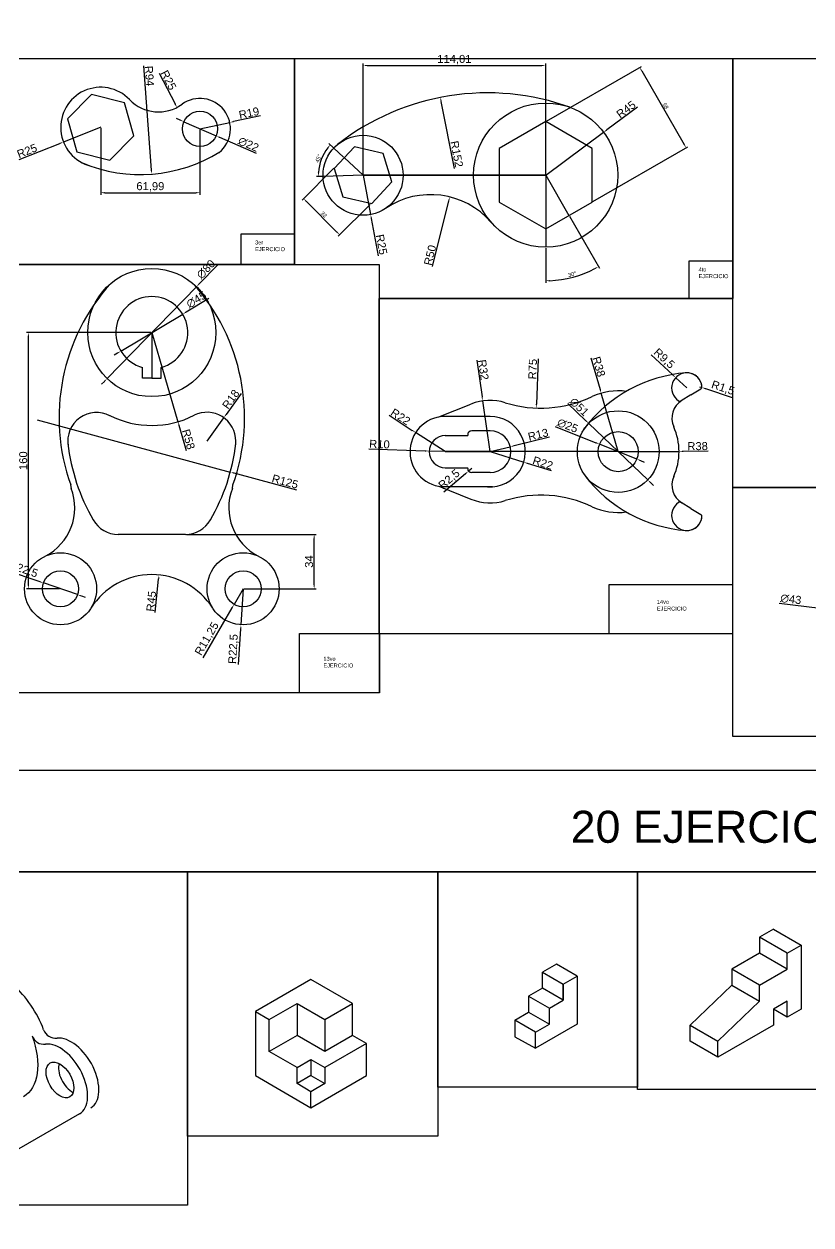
# Model space of a CAD drawing. Header units: millimetres. Extents: x 0 to 5174, y 0 to 1719.
# Drawn here: x 2867 to 3358, y 969 to 1719 of the extents above; entities that cross this region are included whole.
import ezdxf

# ---------------------------------------------------------------- set-up
doc = ezdxf.new("R2010")
doc.units = ezdxf.units.MM
doc.styles.get("Standard").update_dxf_attribs({"font": 'arial.ttf'})
doc.dimstyles.new('ISO-25', dxfattribs={"dimtxt": 2.5, "dimasz": 2.5, "dimexe": 1.25, "dimexo": 0.625, "dimtad": 1, "dimtxsty": 'Standard', "dimcen": 2.5, "dimadec": 0, "dimazin": 0, "dimtfac": 1, "dimtmove": 0, "dimatfit": 3, "dimfxl": 1, "dimarcsym": 0})

# ---------------------------------------------------------------- blocks, each defined once
blk = doc.blocks.new('*D19')
at = {"color": 0, "lineweight": -2, "transparency": 16777216}
for p, q in [((2914.43, 1654.34), (2914.43, 1612.87)), ((2976.42, 1653.4), (2976.42, 1612.87)), ((2916.93, 1614.12), (2973.92, 1614.12))]:
    blk.add_line(p, q, dxfattribs=at)
at = {"color": 0, "transparency": 16777216}
for points in [[(2916.93, 1614.54), (2916.93, 1613.71), (2914.43, 1614.12)], [(2973.92, 1614.54), (2973.92, 1613.71), (2976.42, 1614.12)]]:
    blk.add_solid(points, dxfattribs=at)
at = {"layer": 'Defpoints', "color": 0, "transparency": 16777216}
for p in [(2914.43, 1654.97), (2976.42, 1654.02), (2976.42, 1614.12)]:
    blk.add_point(p, dxfattribs=at)
at = {"color": 0, "transparency": 16777216, "insert": (2945.43, 1617.75), "char_height": 5, "attachment_point": 5}
blk.add_mtext('61,99', dxfattribs=at)
blk = doc.blocks.new('*D20')
at = {"color": 0, "lineweight": -2, "transparency": 16777216}
for p, q in [((2964.07, 1659.46), (2961.78, 1660.47)), ((2966.36, 1658.46), (2986.49, 1649.59)), ((3011.65, 1638.51), (2988.78, 1648.58))]:
    blk.add_line(p, q, dxfattribs=at)
at = {"color": 0, "transparency": 16777216}
for points in [[(2964.24, 1659.84), (2963.9, 1659.08), (2966.36, 1658.46)], [(2988.95, 1648.96), (2988.61, 1648.2), (2986.49, 1649.59)]]:
    blk.add_solid(points, dxfattribs=at)
at = {"layer": 'Defpoints', "color": 0, "transparency": 16777216}
for p in [(2966.36, 1658.46), (2986.49, 1649.59)]:
    blk.add_point(p, dxfattribs=at)
at = {"color": 0, "transparency": 16777216, "insert": (3006.67, 1644.33), "char_height": 5, "attachment_point": 5, "rotation": 336.23596}
blk.add_mtext('∅22', dxfattribs=at)
blk = doc.blocks.new('*D21')
at = {"color": 0, "lineweight": -2, "transparency": 16777216}
for p, q in [((2976.42, 1654.02), (2995, 1658.03)), ((3014.14, 1662.15), (2997.44, 1658.55))]:
    blk.add_line(p, q, dxfattribs=at)
at = {"color": 0, "transparency": 16777216}
blk.add_solid([(2997.35, 1658.96), (2997.53, 1658.15), (2995, 1658.03)], dxfattribs=at)
at = {"layer": 'Defpoints', "color": 0, "transparency": 16777216}
for p in [(2995, 1658.03), (2976.42, 1654.02)]:
    blk.add_point(p, dxfattribs=at)
at = {"color": 0, "transparency": 16777216, "insert": (3007.02, 1663.87), "char_height": 5, "attachment_point": 5, "rotation": 12.16449}
blk.add_mtext('R19', dxfattribs=at)
blk = doc.blocks.new('*D22')
at = {"color": 0, "lineweight": -2, "transparency": 16777216}
blk.add_line((2941.18, 1693.32), (2946.02, 1628.22), dxfattribs=at)
at = {"color": 0, "transparency": 16777216}
blk.add_solid([(2946.44, 1628.26), (2945.61, 1628.19), (2946.21, 1625.73)], dxfattribs=at)
at = {"layer": 'Defpoints', "color": 0, "transparency": 16777216}
for p in [(2939.24, 1719.47), (2946.21, 1625.73)]:
    blk.add_point(p, dxfattribs=at)
at = {"color": 0, "transparency": 16777216, "insert": (2944.84, 1686.99), "char_height": 5, "attachment_point": 5, "rotation": 274.25424}
blk.add_mtext('R94', dxfattribs=at)
blk = doc.blocks.new('*D23')
at = {"color": 0, "lineweight": -2, "transparency": 16777216}
blk.add_line((2950.9, 1688.84), (2960.87, 1669.61), dxfattribs=at)
at = {"color": 0, "transparency": 16777216}
blk.add_solid([(2961.24, 1669.8), (2960.5, 1669.42), (2962.02, 1667.39)], dxfattribs=at)
at = {"layer": 'Defpoints', "color": 0, "transparency": 16777216}
for p in [(2950.51, 1689.58), (2962.02, 1667.39)]:
    blk.add_point(p, dxfattribs=at)
at = {"color": 0, "transparency": 16777216, "insert": (2956.77, 1684.42), "char_height": 5, "attachment_point": 5, "rotation": 297.40138}
blk.add_mtext('R25', dxfattribs=at)
blk = doc.blocks.new('*D24')
at = {"color": 0, "lineweight": -2, "transparency": 16777216}
for p, q in [((2914.43, 1654.97), (2891.18, 1645.79)), ((2863.43, 1634.83), (2888.85, 1644.87))]:
    blk.add_line(p, q, dxfattribs=at)
at = {"color": 0, "transparency": 16777216}
blk.add_solid([(2888.7, 1645.26), (2889.01, 1644.48), (2891.18, 1645.79)], dxfattribs=at)
at = {"layer": 'Defpoints', "color": 0, "transparency": 16777216}
for p in [(2914.43, 1654.97), (2891.18, 1645.79)]:
    blk.add_point(p, dxfattribs=at)
at = {"color": 0, "transparency": 16777216, "insert": (2868.42, 1640.22), "char_height": 5, "attachment_point": 5, "rotation": 21.54488}
blk.add_mtext('R25', dxfattribs=at)
blk = doc.blocks.new('*D25')
at = {"color": 0, "lineweight": -2, "transparency": 16777216}
for p, q in [((3059.99, 1629.35), (3040.18, 1609.55)), ((3042.83, 1608.66), (3061.93, 1589.57)), ((3082.62, 1606.73), (3062.81, 1586.92))]:
    blk.add_line(p, q, dxfattribs=at)
at = {"color": 0, "transparency": 16777216}
for points in [[(3043.13, 1608.96), (3042.54, 1608.37), (3041.07, 1610.43)], [(3062.22, 1589.87), (3061.63, 1589.28), (3063.69, 1587.8)]]:
    blk.add_solid(points, dxfattribs=at)
at = {"layer": 'Defpoints', "color": 0, "transparency": 16777216}
for p in [(3060.43, 1629.8), (3083.06, 1607.17), (3063.69, 1587.8)]:
    blk.add_point(p, dxfattribs=at)
at = {"color": 0, "transparency": 16777216, "insert": (3053.73, 1600.46), "char_height": 2.5, "attachment_point": 5, "rotation": 315}
blk.add_mtext('32', dxfattribs=at)
blk = doc.blocks.new('*D26')
at = {"color": 0, "lineweight": -2, "transparency": 16777216}
for p, q in [((3192.82, 1658.81), (3252.07, 1693.02)), ((3252.24, 1690.23), (3278.74, 1644.33)), ((3221.82, 1608.58), (3281.07, 1642.79))]:
    blk.add_line(p, q, dxfattribs=at)
at = {"color": 0, "transparency": 16777216}
for points in [[(3252.6, 1690.44), (3251.88, 1690.03), (3250.99, 1692.4)], [(3279.1, 1644.54), (3278.38, 1644.13), (3279.99, 1642.17)]]:
    blk.add_solid(points, dxfattribs=at)
at = {"layer": 'Defpoints', "color": 0, "transparency": 16777216}
for p in [(3192.28, 1658.5), (3279.99, 1642.17), (3221.28, 1608.27)]:
    blk.add_point(p, dxfattribs=at)
at = {"color": 0, "transparency": 16777216, "insert": (3267.14, 1668.23), "char_height": 2.5, "attachment_point": 5, "rotation": 300}
blk.add_mtext('58', dxfattribs=at)
blk = doc.blocks.new('*D27')
at = {"color": 0, "lineweight": -2, "transparency": 16777216}
for p, q in [((3249.67, 1667.52), (3230.49, 1653.34)), ((3192.29, 1625.1), (3228.48, 1651.85))]:
    blk.add_line(p, q, dxfattribs=at)
at = {"color": 0, "transparency": 16777216}
blk.add_solid([(3230.24, 1653.67), (3230.73, 1653), (3228.48, 1651.85)], dxfattribs=at)
at = {"layer": 'Defpoints', "color": 0, "transparency": 16777216}
for p in [(3228.48, 1651.85), (3192.29, 1625.1)]:
    blk.add_point(p, dxfattribs=at)
at = {"color": 0, "transparency": 16777216, "insert": (3242.47, 1666.13), "char_height": 5, "attachment_point": 5, "rotation": 36.47613}
blk.add_mtext('R45', dxfattribs=at)
blk = doc.blocks.new('*D28')
at = {"color": 0, "lineweight": -2, "transparency": 16777216}
for p, q in [((3207.14, 1599.39), (3225.9, 1566.9)), ((3192.28, 1579.47), (3192.28, 1557.89))]:
    blk.add_line(p, q, dxfattribs=at)
blk.add_arc((3192.28, 1625.12), 65.98, 272.17094, 297.82906, dxfattribs=at)
at = {"color": 0, "transparency": 16777216}
for points in [[(3222.88, 1567.13), (3223.28, 1566.4), (3225.27, 1567.98)], [(3194.79, 1558.77), (3194.77, 1559.6), (3192.28, 1559.14)]]:
    blk.add_solid(points, dxfattribs=at)
at = {"layer": 'Defpoints', "color": 0, "transparency": 16777216}
for p in [(3192.28, 1625.01), (3192.29, 1625.1), (3206.82, 1599.93), (3192.28, 1580.1), (3203.74, 1560.14)]:
    blk.add_point(p, dxfattribs=at)
at = {"color": 0, "transparency": 16777216, "insert": (3208.86, 1563.22), "char_height": 2.5, "attachment_point": 5, "rotation": 15}
blk.add_mtext('30°', dxfattribs=at)
blk = doc.blocks.new('*D29')
at = {"color": 0, "lineweight": -2, "transparency": 16777216}
for p, q in [((3078.28, 1625.01), (3082.99, 1600.46)), ((3087.94, 1574.67), (3083.46, 1598.01))]:
    blk.add_line(p, q, dxfattribs=at)
at = {"color": 0, "transparency": 16777216}
blk.add_solid([(3083.87, 1598.09), (3083.05, 1597.93), (3082.99, 1600.46)], dxfattribs=at)
at = {"layer": 'Defpoints', "color": 0, "transparency": 16777216}
for p in [(3078.28, 1625.01), (3082.99, 1600.46)]:
    blk.add_point(p, dxfattribs=at)
at = {"color": 0, "transparency": 16777216, "insert": (3089.81, 1581.77), "char_height": 5, "attachment_point": 5, "rotation": 280.86313}
blk.add_mtext('R25', dxfattribs=at)
blk = doc.blocks.new('*D30')
at = {"color": 0, "lineweight": -2, "transparency": 16777216}
for p, q in [((3066.12, 1636.35), (3056.93, 1644.93)), ((3052.66, 1624.28), (3049.09, 1624.18))]:
    blk.add_line(p, q, dxfattribs=at)
blk.add_arc((3078.28, 1625.01), 27.95, 142.12726, 176.51419, dxfattribs=at)
at = {"color": 0, "transparency": 16777216}
for points in [[(3055.9, 1642.44), (3056.54, 1641.9), (3057.84, 1644.07)], [(3050.8, 1626.71), (3049.97, 1626.72), (3050.34, 1624.21)]]:
    blk.add_solid(points, dxfattribs=at)
at = {"layer": 'Defpoints', "color": 0, "transparency": 16777216}
for p in [(3053.63, 1638.19), (3066.58, 1635.93), (3053.29, 1624.3), (3078.28, 1625.01), (3078.28, 1625.01)]:
    blk.add_point(p, dxfattribs=at)
at = {"color": 0, "transparency": 16777216, "insert": (3050.36, 1635.55), "char_height": 2.5, "attachment_point": 5, "rotation": 69.32072}
blk.add_mtext('45°', dxfattribs=at)
blk = doc.blocks.new('*D31')
at = {"color": 0, "lineweight": -2, "transparency": 16777216}
blk.add_line((3135.27, 1629.3), (3127.03, 1671.16), dxfattribs=at)
at = {"color": 0, "transparency": 16777216}
blk.add_solid([(3127.44, 1671.24), (3126.62, 1671.08), (3126.55, 1673.62)], dxfattribs=at)
at = {"layer": 'Defpoints', "color": 0, "transparency": 16777216}
for p in [(3126.55, 1673.62), (3155.9, 1524.48)]:
    blk.add_point(p, dxfattribs=at)
at = {"color": 0, "transparency": 16777216, "insert": (3136.74, 1638.27), "char_height": 5, "attachment_point": 5, "rotation": 281.13391}
blk.add_mtext('R152', dxfattribs=at)
blk = doc.blocks.new('*D32')
at = {"color": 0, "lineweight": -2, "transparency": 16777216}
for p, q in [((3078.28, 1625.64), (3078.28, 1694.82)), ((3080.78, 1693.57), (3189.79, 1693.57)), ((3192.29, 1625.72), (3192.29, 1694.82))]:
    blk.add_line(p, q, dxfattribs=at)
at = {"color": 0, "transparency": 16777216}
for points in [[(3080.78, 1693.98), (3080.78, 1693.15), (3078.28, 1693.57)], [(3189.79, 1693.98), (3189.79, 1693.15), (3192.29, 1693.57)]]:
    blk.add_solid(points, dxfattribs=at)
at = {"layer": 'Defpoints', "color": 0, "transparency": 16777216}
for p in [(3192.29, 1693.57), (3078.28, 1625.01), (3192.29, 1625.1)]:
    blk.add_point(p, dxfattribs=at)
at = {"color": 0, "transparency": 16777216, "insert": (3135.28, 1697.2), "char_height": 5, "attachment_point": 5}
blk.add_mtext('114,01', dxfattribs=at)
blk = doc.blocks.new('*D33')
at = {"color": 0, "lineweight": -2, "transparency": 16777216}
blk.add_line((3121.61, 1567.95), (3131.76, 1609.05), dxfattribs=at)
at = {"color": 0, "transparency": 16777216}
blk.add_solid([(3131.36, 1609.15), (3132.17, 1608.95), (3132.36, 1611.48)], dxfattribs=at)
at = {"layer": 'Defpoints', "color": 0, "transparency": 16777216}
for p in [(3132.36, 1611.48), (3120.37, 1562.94)]:
    blk.add_point(p, dxfattribs=at)
at = {"color": 0, "transparency": 16777216, "insert": (3120.1, 1575.11), "char_height": 5, "attachment_point": 5, "rotation": 76.11878}
blk.add_mtext('R50', dxfattribs=at)
blk = doc.blocks.new('*D103')
at = {"color": 0, "lineweight": -2, "transparency": 16777216}
for p, q in [((2855.32, 1378.42), (2876.33, 1371.22)), ((2899.98, 1363.11), (2878.7, 1370.41)), ((2902.35, 1362.3), (2904.71, 1361.49))]:
    blk.add_line(p, q, dxfattribs=at)
at = {"color": 0, "transparency": 16777216}
for points in [[(2876.47, 1371.61), (2876.2, 1370.83), (2878.7, 1370.41)], [(2902.48, 1362.7), (2902.21, 1361.91), (2899.98, 1363.11)]]:
    blk.add_solid(points, dxfattribs=at)
at = {"layer": 'Defpoints', "color": 0, "transparency": 16777216}
for p in [(2878.7, 1370.41), (2899.98, 1363.11)]:
    blk.add_point(p, dxfattribs=at)
at = {"color": 0, "transparency": 16777216, "insert": (2865.85, 1378.74), "char_height": 5, "attachment_point": 5, "rotation": 341.08095}
blk.add_mtext('∅22,5', dxfattribs=at)
blk = doc.blocks.new('*D104')
at = {"color": 0, "lineweight": -2, "transparency": 16777216}
for p, q in [((2981.86, 1548.02), (2967.79, 1539.6)), ((2927.03, 1515.21), (2965.65, 1538.32)), ((2924.89, 1513.92), (2922.74, 1512.64))]:
    blk.add_line(p, q, dxfattribs=at)
at = {"color": 0, "transparency": 16777216}
for points in [[(2967.58, 1539.96), (2968.01, 1539.24), (2965.65, 1538.32)], [(2924.67, 1514.28), (2925.1, 1513.57), (2927.03, 1515.21)]]:
    blk.add_solid(points, dxfattribs=at)
at = {"layer": 'Defpoints', "color": 0, "transparency": 16777216}
for p in [(2965.65, 1538.32), (2927.03, 1515.21)]:
    blk.add_point(p, dxfattribs=at)
at = {"color": 0, "transparency": 16777216, "insert": (2974.19, 1547.3), "char_height": 5, "attachment_point": 5, "rotation": 30.8965}
blk.add_mtext('∅45', dxfattribs=at)
blk = doc.blocks.new('*D105')
at = {"color": 0, "lineweight": -2, "transparency": 16777216}
for p, q in [((2987.35, 1568.95), (2975.97, 1557.23)), ((2918.46, 1498.08), (2974.22, 1555.44)), ((2916.72, 1496.29), (2914.97, 1494.5))]:
    blk.add_line(p, q, dxfattribs=at)
at = {"color": 0, "transparency": 16777216}
for points in [[(2975.67, 1557.53), (2976.26, 1556.94), (2974.22, 1555.44)], [(2916.42, 1496.58), (2917.01, 1496), (2918.46, 1498.08)]]:
    blk.add_solid(points, dxfattribs=at)
at = {"layer": 'Defpoints', "color": 0, "transparency": 16777216}
for p in [(2974.22, 1555.44), (2918.46, 1498.08)]:
    blk.add_point(p, dxfattribs=at)
at = {"color": 0, "transparency": 16777216, "insert": (2980.15, 1566.3), "char_height": 5, "attachment_point": 5, "rotation": 45.80826}
blk.add_mtext('∅80', dxfattribs=at)
blk = doc.blocks.new('*D106')
at = {"color": 0, "lineweight": -2, "transparency": 16777216}
for p, q in [((2874.67, 1472.25), (2995.35, 1439.65)), ((3037, 1428.4), (2997.76, 1439))]:
    blk.add_line(p, q, dxfattribs=at)
at = {"color": 0, "transparency": 16777216}
blk.add_solid([(2997.87, 1439.4), (2997.65, 1438.6), (2995.35, 1439.65)], dxfattribs=at)
at = {"layer": 'Defpoints', "color": 0, "transparency": 16777216}
for p in [(2874.67, 1472.25), (2995.35, 1439.65)]:
    blk.add_point(p, dxfattribs=at)
at = {"color": 0, "transparency": 16777216, "insert": (3029.56, 1433.7), "char_height": 5, "attachment_point": 5, "rotation": 344.88427}
blk.add_mtext('R125', dxfattribs=at)
blk = doc.blocks.new('*D107')
at = {"color": 0, "lineweight": -2, "transparency": 16777216}
for p, q in [((2946.34, 1526.76), (2962.68, 1471.11)), ((2968.03, 1452.91), (2963.39, 1468.71))]:
    blk.add_line(p, q, dxfattribs=at)
at = {"color": 0, "transparency": 16777216}
blk.add_solid([(2963.79, 1468.83), (2962.99, 1468.6), (2962.68, 1471.11)], dxfattribs=at)
at = {"layer": 'Defpoints', "color": 0, "transparency": 16777216}
for p in [(2946.34, 1526.76), (2962.68, 1471.11)]:
    blk.add_point(p, dxfattribs=at)
at = {"color": 0, "transparency": 16777216, "insert": (2969.21, 1460.14), "char_height": 5, "attachment_point": 5, "rotation": 286.36386}
blk.add_mtext('R58', dxfattribs=at)
blk = doc.blocks.new('*D108')
at = {"color": 0, "lineweight": -2, "transparency": 16777216}
for p, q in [((3002.12, 1488.67), (2992.79, 1475.65)), ((2980.84, 1459), (2991.33, 1473.62))]:
    blk.add_line(p, q, dxfattribs=at)
at = {"color": 0, "transparency": 16777216}
blk.add_solid([(2992.45, 1475.9), (2993.13, 1475.41), (2991.33, 1473.62)], dxfattribs=at)
at = {"layer": 'Defpoints', "color": 0, "transparency": 16777216}
for p in [(2991.33, 1473.62), (2980.84, 1459)]:
    blk.add_point(p, dxfattribs=at)
at = {"color": 0, "transparency": 16777216, "insert": (2995.69, 1485.15), "char_height": 5, "attachment_point": 5, "rotation": 54.34743}
blk.add_mtext('R18', dxfattribs=at)
blk = doc.blocks.new('*D109')
at = {"color": 0, "lineweight": -2, "transparency": 16777216}
blk.add_line((2948.5, 1352.05), (2950.6, 1372.89), dxfattribs=at)
at = {"color": 0, "transparency": 16777216}
blk.add_solid([(2950.19, 1372.93), (2951.02, 1372.85), (2950.85, 1375.38)], dxfattribs=at)
at = {"layer": 'Defpoints', "color": 0, "transparency": 16777216}
for p in [(2950.85, 1375.38), (2946.34, 1330.61)]:
    blk.add_point(p, dxfattribs=at)
at = {"color": 0, "transparency": 16777216, "insert": (2946.01, 1358.95), "char_height": 5, "attachment_point": 5, "rotation": 84.24409}
blk.add_mtext('R45', dxfattribs=at)
blk = doc.blocks.new('*D110')
at = {"color": 0, "lineweight": -2, "transparency": 16777216}
for p, q in [((3003.34, 1366.76), (2997.69, 1357.03)), ((2978.35, 1323.72), (2996.44, 1354.87))]:
    blk.add_line(p, q, dxfattribs=at)
at = {"color": 0, "transparency": 16777216}
blk.add_solid([(2996.08, 1355.08), (2996.8, 1354.66), (2997.69, 1357.03)], dxfattribs=at)
at = {"layer": 'Defpoints', "color": 0, "transparency": 16777216}
for p in [(3003.34, 1366.76), (2997.69, 1357.03)]:
    blk.add_point(p, dxfattribs=at)
at = {"color": 0, "transparency": 16777216, "insert": (2980.97, 1335.46), "char_height": 5, "attachment_point": 5, "rotation": 59.86115}
blk.add_mtext('R11,25', dxfattribs=at)
blk = doc.blocks.new('*D111')
at = {"color": 0, "lineweight": -2, "transparency": 16777216}
for p, q in [((3003.34, 1366.76), (3002.02, 1344.3)), ((3000.55, 1319.41), (3001.87, 1341.81))]:
    blk.add_line(p, q, dxfattribs=at)
at = {"color": 0, "transparency": 16777216}
blk.add_solid([(3001.45, 1341.83), (3002.28, 1341.78), (3002.02, 1344.3)], dxfattribs=at)
at = {"layer": 'Defpoints', "color": 0, "transparency": 16777216}
for p in [(3003.34, 1366.76), (3002.02, 1344.3)]:
    blk.add_point(p, dxfattribs=at)
at = {"color": 0, "transparency": 16777216, "insert": (2997.48, 1329.13), "char_height": 5, "attachment_point": 5, "rotation": 86.62425}
blk.add_mtext('R22,5', dxfattribs=at)
blk = doc.blocks.new('*D112')
at = {"color": 0, "lineweight": -2, "transparency": 16777216}
for p, q in [((2967.97, 1400.76), (3048.96, 1400.76)), ((3047.71, 1369.26), (3047.71, 1398.26)), ((3003.97, 1366.76), (3048.96, 1366.76))]:
    blk.add_line(p, q, dxfattribs=at)
at = {"color": 0, "transparency": 16777216}
for points in [[(3047.3, 1398.26), (3048.13, 1398.26), (3047.71, 1400.76)], [(3047.3, 1369.26), (3048.13, 1369.26), (3047.71, 1366.76)]]:
    blk.add_solid(points, dxfattribs=at)
at = {"layer": 'Defpoints', "color": 0, "transparency": 16777216}
for p in [(2967.35, 1400.76), (3047.71, 1400.76), (3003.34, 1366.76)]:
    blk.add_point(p, dxfattribs=at)
at = {"color": 0, "transparency": 16777216, "insert": (3044.53, 1383.76), "char_height": 5, "attachment_point": 5, "rotation": 90}
blk.add_mtext('34', dxfattribs=at)
blk = doc.blocks.new('*D113')
at = {"color": 0, "lineweight": -2, "transparency": 16777216}
for p, q in [((2945.72, 1526.76), (2868.01, 1526.76)), ((2869.26, 1369.26), (2869.26, 1524.26)), ((2888.72, 1366.76), (2868.01, 1366.76))]:
    blk.add_line(p, q, dxfattribs=at)
at = {"color": 0, "transparency": 16777216}
for points in [[(2868.84, 1524.26), (2869.67, 1524.26), (2869.26, 1526.76)], [(2868.84, 1369.26), (2869.67, 1369.26), (2869.26, 1366.76)]]:
    blk.add_solid(points, dxfattribs=at)
at = {"layer": 'Defpoints', "color": 0, "transparency": 16777216}
for p in [(2869.26, 1526.76), (2946.34, 1526.76), (2889.34, 1366.76)]:
    blk.add_point(p, dxfattribs=at)
at = {"color": 0, "transparency": 16777216, "insert": (2866.08, 1446.76), "char_height": 5, "attachment_point": 5, "rotation": 90}
blk.add_mtext('160', dxfattribs=at)
blk = doc.blocks.new('*D114')
at = {"color": 0, "lineweight": -2, "transparency": 16777216}
for p, q in [((3198.29, 1468.15), (3223.65, 1457.99)), ((3249.18, 1447.76), (3225.97, 1457.06)), ((3251.5, 1446.83), (3253.82, 1445.9))]:
    blk.add_line(p, q, dxfattribs=at)
at = {"color": 0, "transparency": 16777216}
for points in [[(3223.8, 1458.37), (3223.49, 1457.6), (3225.97, 1457.06)], [(3251.65, 1447.21), (3251.34, 1446.44), (3249.18, 1447.76)]]:
    blk.add_solid(points, dxfattribs=at)
at = {"layer": 'Defpoints', "color": 0, "transparency": 16777216}
for p in [(3225.97, 1457.06), (3249.18, 1447.76)]:
    blk.add_point(p, dxfattribs=at)
at = {"color": 0, "transparency": 16777216, "insert": (3205.97, 1468.65), "char_height": 5, "attachment_point": 5, "rotation": 338.16328}
blk.add_mtext('∅25', dxfattribs=at)
blk = doc.blocks.new('*D115')
at = {"color": 0, "lineweight": -2, "transparency": 16777216}
for p, q in [((3206.22, 1482.4), (3217.34, 1471.76)), ((3256, 1434.78), (3219.15, 1470.04)), ((3257.8, 1433.05), (3259.61, 1431.32))]:
    blk.add_line(p, q, dxfattribs=at)
at = {"color": 0, "transparency": 16777216}
for points in [[(3217.63, 1472.07), (3217.05, 1471.46), (3219.15, 1470.04)], [(3258.09, 1433.35), (3257.51, 1432.75), (3256, 1434.78)]]:
    blk.add_solid(points, dxfattribs=at)
at = {"layer": 'Defpoints', "color": 0, "transparency": 16777216}
for p in [(3219.15, 1470.04), (3256, 1434.78)]:
    blk.add_point(p, dxfattribs=at)
at = {"color": 0, "transparency": 16777216, "insert": (3213.17, 1480.34), "char_height": 5, "attachment_point": 5, "rotation": 316.2629}
blk.add_mtext('∅51', dxfattribs=at)
blk = doc.blocks.new('*D116')
at = {"color": 0, "lineweight": -2, "transparency": 16777216}
for p, q in [((3258.08, 1512.84), (3271.62, 1500.31)), ((3280.44, 1492.17), (3273.46, 1498.61))]:
    blk.add_line(p, q, dxfattribs=at)
at = {"color": 0, "transparency": 16777216}
blk.add_solid([(3271.91, 1500.62), (3271.34, 1500.01), (3273.46, 1498.61)], dxfattribs=at)
at = {"layer": 'Defpoints', "color": 0, "transparency": 16777216}
for p in [(3273.46, 1498.61), (3280.44, 1492.17)]:
    blk.add_point(p, dxfattribs=at)
at = {"color": 0, "transparency": 16777216, "insert": (3266.11, 1510.35), "char_height": 5, "attachment_point": 5, "rotation": 317.24824}
blk.add_mtext('R9,5', dxfattribs=at)
blk = doc.blocks.new('*D117')
at = {"color": 0, "lineweight": -2, "transparency": 16777216}
for p, q in [((3237.57, 1452.41), (3275.57, 1452.59)), ((3293.78, 1452.69), (3278.07, 1452.61))]:
    blk.add_line(p, q, dxfattribs=at)
at = {"color": 0, "transparency": 16777216}
blk.add_solid([(3278.07, 1453.02), (3278.07, 1452.19), (3275.57, 1452.59)], dxfattribs=at)
at = {"layer": 'Defpoints', "color": 0, "transparency": 16777216}
for p in [(3237.57, 1452.41), (3275.57, 1452.59)]:
    blk.add_point(p, dxfattribs=at)
at = {"color": 0, "transparency": 16777216, "insert": (3287.16, 1455.83), "char_height": 5, "attachment_point": 5, "rotation": 0.28367}
blk.add_mtext('R38', dxfattribs=at)
blk = doc.blocks.new('*D118')
at = {"color": 0, "lineweight": -2, "transparency": 16777216}
for p, q in [((3288.39, 1492.98), (3289.82, 1492.5)), ((3308.95, 1486.1), (3292.19, 1491.71))]:
    blk.add_line(p, q, dxfattribs=at)
at = {"color": 0, "transparency": 16777216}
blk.add_solid([(3292.32, 1492.1), (3292.06, 1491.31), (3289.82, 1492.5)], dxfattribs=at)
at = {"layer": 'Defpoints', "color": 0, "transparency": 16777216}
for p in [(3288.39, 1492.98), (3289.82, 1492.5)]:
    blk.add_point(p, dxfattribs=at)
at = {"color": 0, "transparency": 16777216, "insert": (3302.91, 1491.95), "char_height": 5, "attachment_point": 5, "rotation": 341.49538}
blk.add_mtext('R1,5', dxfattribs=at)
blk = doc.blocks.new('*D119')
at = {"color": 0, "lineweight": -2, "transparency": 16777216}
for p, q in [((3081.8, 1454.13), (3117.08, 1452.86)), ((3129.57, 1452.41), (3119.58, 1452.77))]:
    blk.add_line(p, q, dxfattribs=at)
at = {"color": 0, "transparency": 16777216}
blk.add_solid([(3117.1, 1453.27), (3117.07, 1452.44), (3119.58, 1452.77)], dxfattribs=at)
at = {"layer": 'Defpoints', "color": 0, "transparency": 16777216}
for p in [(3119.58, 1452.77), (3129.57, 1452.41)]:
    blk.add_point(p, dxfattribs=at)
at = {"color": 0, "transparency": 16777216, "insert": (3088.5, 1457.07), "char_height": 5, "attachment_point": 5, "rotation": 357.93266}
blk.add_mtext('R10', dxfattribs=at)
blk = doc.blocks.new('*D120')
at = {"color": 0, "lineweight": -2, "transparency": 16777216}
for p, q in [((3094.45, 1475.12), (3109, 1465.71)), ((3129.57, 1452.41), (3111.1, 1464.35))]:
    blk.add_line(p, q, dxfattribs=at)
at = {"color": 0, "transparency": 16777216}
blk.add_solid([(3109.22, 1466.06), (3108.77, 1465.36), (3111.1, 1464.35)], dxfattribs=at)
at = {"layer": 'Defpoints', "color": 0, "transparency": 16777216}
for p in [(3111.1, 1464.35), (3129.57, 1452.41)]:
    blk.add_point(p, dxfattribs=at)
at = {"color": 0, "transparency": 16777216, "insert": (3101.67, 1474.18), "char_height": 5, "attachment_point": 5, "rotation": 327.11887}
blk.add_mtext('R22', dxfattribs=at)
blk = doc.blocks.new('*D121')
at = {"color": 0, "lineweight": -2, "transparency": 16777216}
for p, q in [((3149.26, 1509.57), (3152.61, 1486.55)), ((3157.57, 1452.41), (3152.97, 1484.07))]:
    blk.add_line(p, q, dxfattribs=at)
at = {"color": 0, "transparency": 16777216}
blk.add_solid([(3153.02, 1486.61), (3152.2, 1486.49), (3152.97, 1484.07)], dxfattribs=at)
at = {"layer": 'Defpoints', "color": 0, "transparency": 16777216}
for p in [(3152.97, 1484.07), (3157.57, 1452.41)]:
    blk.add_point(p, dxfattribs=at)
at = {"color": 0, "transparency": 16777216, "insert": (3153.36, 1503.53), "char_height": 5, "attachment_point": 5, "rotation": 278.26895}
blk.add_mtext('R32', dxfattribs=at)
blk = doc.blocks.new('*D122')
at = {"color": 0, "lineweight": -2, "transparency": 16777216}
blk.add_line((3187.58, 1510.44), (3186.47, 1482.14), dxfattribs=at)
at = {"color": 0, "transparency": 16777216}
blk.add_solid([(3186.05, 1482.16), (3186.89, 1482.13), (3186.37, 1479.65)], dxfattribs=at)
at = {"layer": 'Defpoints', "color": 0, "transparency": 16777216}
for p in [(3189.32, 1554.59), (3186.37, 1479.65)]:
    blk.add_point(p, dxfattribs=at)
at = {"color": 0, "transparency": 16777216, "insert": (3184.16, 1503.95), "char_height": 5, "attachment_point": 5, "rotation": 87.74594}
blk.add_mtext('R75', dxfattribs=at)
blk = doc.blocks.new('*D123')
at = {"color": 0, "lineweight": -2, "transparency": 16777216}
for p, q in [((3220.58, 1510.93), (3226.28, 1491.3)), ((3237.57, 1452.41), (3226.97, 1488.9))]:
    blk.add_line(p, q, dxfattribs=at)
at = {"color": 0, "transparency": 16777216}
blk.add_solid([(3226.68, 1491.42), (3225.88, 1491.18), (3226.97, 1488.9)], dxfattribs=at)
at = {"layer": 'Defpoints', "color": 0, "transparency": 16777216}
for p in [(3226.97, 1488.9), (3237.57, 1452.41)]:
    blk.add_point(p, dxfattribs=at)
at = {"color": 0, "transparency": 16777216, "insert": (3225.47, 1505.47), "char_height": 5, "attachment_point": 5, "rotation": 286.19424}
blk.add_mtext('R38', dxfattribs=at)
blk = doc.blocks.new('*D124')
at = {"color": 0, "lineweight": -2, "transparency": 16777216}
for p, q in [((3157.57, 1452.41), (3178.56, 1445.8)), ((3195.87, 1440.36), (3180.94, 1445.05))]:
    blk.add_line(p, q, dxfattribs=at)
at = {"color": 0, "transparency": 16777216}
blk.add_solid([(3181.07, 1445.45), (3180.82, 1444.66), (3178.56, 1445.8)], dxfattribs=at)
at = {"layer": 'Defpoints', "color": 0, "transparency": 16777216}
for p in [(3157.57, 1452.41), (3178.56, 1445.8)]:
    blk.add_point(p, dxfattribs=at)
at = {"color": 0, "transparency": 16777216, "insert": (3190.54, 1445.32), "char_height": 5, "attachment_point": 5, "rotation": 342.53421}
blk.add_mtext('R22', dxfattribs=at)
blk = doc.blocks.new('*D125')
at = {"color": 0, "lineweight": -2, "transparency": 16777216}
for p, q in [((3157.57, 1452.41), (3170.2, 1455.5)), ((3194.74, 1461.52), (3172.63, 1456.1))]:
    blk.add_line(p, q, dxfattribs=at)
at = {"color": 0, "transparency": 16777216}
blk.add_solid([(3172.53, 1456.5), (3172.73, 1455.69), (3170.2, 1455.5)], dxfattribs=at)
at = {"layer": 'Defpoints', "color": 0, "transparency": 16777216}
for p in [(3170.2, 1455.5), (3157.57, 1452.41)]:
    blk.add_point(p, dxfattribs=at)
at = {"color": 0, "transparency": 16777216, "insert": (3187.58, 1463.03), "char_height": 5, "attachment_point": 5, "rotation": 13.77059}
blk.add_mtext('R13', dxfattribs=at)
blk = doc.blocks.new('*D126')
at = {"color": 0, "lineweight": -2, "transparency": 16777216}
for p, q in [((3146.07, 1441.91), (3144.16, 1440.3)), ((3128.74, 1427.29), (3142.25, 1438.68))]:
    blk.add_line(p, q, dxfattribs=at)
at = {"color": 0, "transparency": 16777216}
blk.add_solid([(3141.98, 1439), (3142.52, 1438.37), (3144.16, 1440.3)], dxfattribs=at)
at = {"layer": 'Defpoints', "color": 0, "transparency": 16777216}
for p in [(3144.16, 1440.3), (3146.07, 1441.91)]:
    blk.add_point(p, dxfattribs=at)
at = {"color": 0, "transparency": 16777216, "insert": (3132.2, 1434.96), "char_height": 5, "attachment_point": 5, "rotation": 40.14028}
blk.add_mtext('R2,5', dxfattribs=at)
blk = doc.blocks.new('*D138')
at = {"color": 0, "lineweight": -2, "transparency": 16777216}
for p, q in [((3338.09, 1357.8), (3372.29, 1353.58)), ((3417.44, 1348), (3374.77, 1353.27)), ((3419.93, 1347.69), (3422.41, 1347.38))]:
    blk.add_line(p, q, dxfattribs=at)
at = {"color": 0, "transparency": 16777216}
for points in [[(3372.34, 1353.99), (3372.24, 1353.16), (3374.77, 1353.27)], [(3419.98, 1348.1), (3419.87, 1347.28), (3417.44, 1348)]]:
    blk.add_solid(points, dxfattribs=at)
at = {"layer": 'Defpoints', "color": 0, "transparency": 16777216}
for p in [(3374.77, 1353.27), (3417.44, 1348)]:
    blk.add_point(p, dxfattribs=at)
at = {"color": 0, "transparency": 16777216, "insert": (3345.37, 1360.25), "char_height": 5, "attachment_point": 5, "rotation": 352.95543}
blk.add_mtext('∅43', dxfattribs=at)

msp = doc.modelspace()

# ---------------------------------------------------------------- linework, layer by layer
for p, q in [((3078.278, 1625.014), (3066.576, 1635.926)), ((3078.278, 1625.014), (3053.288, 1624.298)), ((3078.278, 1625.014), (3192.292, 1625.098)), ((3192.278, 1625.014), (3078.278, 1625.014)), ((3192.278, 1625.014), (3192.278, 1580.098)), ((3192.292, 1625.098), (3206.825, 1599.927)), ((3002.083, 1569.203), (3002.083, 1588.357)), ((3002.083, 1588.357), (3035.373, 1588.357)), ((3281.847, 1548.017), (3281.847, 1571.607)), ((3281.847, 1571.607), (3309.253, 1571.607)), ((2910.502, 1544.526), (2910.483, 1544.539)), ((2946.341, 1526.762), (2946.341, 1498.262)), ((2940.591, 1498.262), (2940.55, 1505.02)), ((2952.091, 1498.262), (2952.132, 1505.02)), ((2946.341, 1498.262), (2940.591, 1498.262)), ((2946.341, 1498.262), (2952.091, 1498.262)), ((3282.936, 1487.835), (3276.896, 1484.152)), ((3282.936, 1487.835), (3289.184, 1491.7)), ((3125.669, 1474.058), (3145.621, 1482.091)), ((2920.148, 1474.844), (2920.216, 1474.979)), ((2972.81, 1475.105), (2972.79, 1475.144)), ((3157.572, 1474.407), (3128.208, 1474.364)), ((3143.572, 1462.907), (3143.572, 1462.407)), ((3157.572, 1465.407), (3146.072, 1465.407)), ((3216.183, 1466.289), (3216.678, 1467.35)), ((2893.893, 1457.501), (2893.881, 1457.5)), ((3129.572, 1462.407), (3143.572, 1462.407)), ((3237.572, 1452.407), (3129.572, 1452.407)), ((3129.572, 1452.407), (3157.572, 1452.407)), ((3129.572, 1452.407), (3143.572, 1452.407)), ((3237.572, 1452.407), (3129.572, 1452.407)), ((3129.572, 1442.407), (3143.572, 1442.407)), ((3143.572, 1441.907), (3143.623, 1442.407)), ((3157.572, 1439.407), (3146.072, 1439.407)), ((2896.125, 1429.501), (2895.678, 1431.645)), ((2896.047, 1429.471), (2896.125, 1429.501)), ((2996.634, 1429.471), (2997.003, 1431.645)), ((3125.669, 1430.756), (3145.621, 1422.723)), ((3125.669, 1430.756), (3145.621, 1422.723)), ((3159.086, 1430.459), (3127.515, 1430.503)), ((3282.936, 1416.979), (3276.896, 1420.662)), ((3282.936, 1416.979), (3289.184, 1413.114)), ((2967.346, 1400.762), (2925.335, 1400.762)), ((2879.636, 1387.062), (2879.683, 1387.1)), ((3334.468, 1154.246), (3325.807, 1149.246)), ((3325.807, 1149.246), (3325.807, 1139.246)), ((3343.128, 1139.246), (3325.807, 1149.246)), ((3334.468, 1154.246), (3351.788, 1144.246)), ((3343.128, 1139.246), (3351.788, 1144.246)), ((3351.788, 1144.246), (3351.788, 1104.246)), ((3325.807, 1139.246), (3308.487, 1129.246)), ((3343.128, 1129.246), (3325.807, 1139.246)), ((3343.128, 1129.246), (3343.128, 1139.246)), ((3198.94, 1132.41), (3190.28, 1127.41)), ((3190.28, 1127.41), (3203.271, 1119.91)), ((3190.28, 1117.41), (3190.28, 1127.41)), ((3211.931, 1124.91), (3198.94, 1132.41)), ((3308.487, 1129.246), (3308.487, 1119.246)), ((3325.807, 1119.246), (3308.487, 1129.246)), ((3325.807, 1119.246), (3343.128, 1129.246)), ((3045.675, 1122.714), (3011.034, 1102.714)), ((3071.656, 1107.714), (3045.675, 1122.714)), ((3203.271, 1119.91), (3211.931, 1124.91)), ((3203.271, 1109.91), (3203.271, 1119.91)), ((3203.271, 1119.91), (3203.271, 1109.91)), ((3211.931, 1124.91), (3211.931, 1094.91)), ((3282.506, 1094.246), (3308.487, 1119.246)), ((3308.487, 1119.246), (3325.807, 1109.246)), ((3325.807, 1109.246), (3325.807, 1119.246)), ((3190.28, 1117.41), (3181.62, 1112.41)), ((3181.62, 1112.41), (3194.61, 1104.91)), ((3181.62, 1112.41), (3181.62, 1102.41)), ((3203.271, 1109.91), (3190.28, 1117.41)), ((3011.034, 1102.714), (3019.694, 1097.714)), ((3011.034, 1102.714), (3011.034, 1062.714)), ((3019.694, 1097.714), (3037.015, 1107.714)), ((3037.015, 1107.714), (3054.335, 1097.714)), ((3037.015, 1107.714), (3037.015, 1087.714)), ((3054.335, 1097.714), (3071.656, 1107.714)), ((3071.656, 1087.714), (3071.656, 1107.714)), ((3194.61, 1104.91), (3203.271, 1109.91)), ((3194.61, 1094.91), (3194.61, 1104.91)), ((3325.807, 1109.246), (3299.827, 1084.246)), ((3343.128, 1109.246), (3334.468, 1104.246)), ((3334.468, 1104.246), (3334.468, 1094.246)), ((3343.128, 1099.246), (3334.468, 1104.246)), ((3343.128, 1099.246), (3343.128, 1109.246)), ((3351.788, 1104.246), (3343.128, 1099.246)), ((3019.694, 1077.714), (3019.694, 1097.714)), ((3054.335, 1097.714), (3054.335, 1077.714)), ((3172.96, 1097.41), (3181.62, 1102.41)), ((3185.95, 1089.91), (3172.96, 1097.41)), ((3172.96, 1097.41), (3172.96, 1086.998)), ((3185.95, 1089.91), (3172.96, 1097.41)), ((3181.62, 1102.41), (3194.61, 1094.91)), ((3037.015, 1087.714), (3019.694, 1077.714)), ((3054.335, 1077.714), (3037.015, 1087.714)), ((3071.656, 1087.714), (3054.335, 1077.714)), ((3080.316, 1082.714), (3071.656, 1087.714)), ((3211.931, 1094.91), (3185.95, 1079.91)), ((3185.95, 1089.91), (3194.61, 1094.91)), ((3185.95, 1079.91), (3185.95, 1089.91)), ((3185.95, 1079.91), (3185.95, 1089.91)), ((3282.506, 1084.246), (3282.506, 1094.246)), ((3282.506, 1094.246), (3299.827, 1084.246)), ((3334.468, 1094.246), (3299.827, 1074.246)), ((3080.316, 1082.714), (3054.335, 1067.714)), ((3080.316, 1062.714), (3080.316, 1082.714)), ((3172.96, 1086.998), (3185.95, 1079.91)), ((3299.827, 1074.246), (3282.506, 1084.246)), ((3299.827, 1074.246), (3299.827, 1084.246)), ((3037.015, 1067.714), (3019.694, 1077.714)), ((3037.015, 1067.714), (3045.675, 1072.714)), ((3045.675, 1072.714), (3054.335, 1067.714)), ((3045.675, 1072.714), (3045.675, 1062.714)), ((3037.015, 1057.714), (3037.015, 1067.714)), ((3054.335, 1067.714), (3054.335, 1057.714)), ((3011.034, 1062.714), (3045.675, 1042.714)), ((3045.675, 1062.714), (3037.015, 1057.714)), ((3045.675, 1052.714), (3037.015, 1057.714)), ((3045.675, 1042.714), (3080.316, 1062.714)), ((3045.675, 1062.714), (3054.335, 1057.714)), ((3054.335, 1057.714), (3045.675, 1052.714)), ((3045.675, 1042.714), (3045.675, 1052.714)), ((2901.214, 1038.839), (2857.913, 1013.839))]:
    msp.add_line(p, q)
for points in [[(2486.561, 1698.02), (5011.997, 1698.02), (5011.997, 1189.919), (2486.561, 1189.919)], [(2857.179, 1698.02), (3035.373, 1698.02), (3035.373, 1569.203), (2857.179, 1569.203)], [(3309.253, 1698.02), (3849.579, 1698.02), (3849.579, 1430.048), (3309.253, 1430.048)], [(2893.77, 1660.253), (2899.524, 1639.717), (2920.186, 1634.432), (2935.094, 1649.683), (2929.34, 1670.22), (2908.678, 1675.505)], [(3221.278, 1608.271), (3221.278, 1641.757), (3192.278, 1658.501), (3163.278, 1641.757), (3163.278, 1608.271), (3192.278, 1591.528)], [(3060.276, 1629.17), (3065.678, 1611.502), (3083.68, 1607.346), (3096.28, 1620.858), (3090.878, 1638.526), (3072.876, 1642.682)], [(2857.895, 1569.203), (3088.39, 1569.203), (3088.39, 1301.723), (2857.895, 1301.723)], [(3088.39, 1548.017), (3308.872, 1548.017), (3308.872, 1338.708), (3088.39, 1338.708)], [(3309.253, 1430.048), (3586.363, 1430.048), (3586.363, 1274.442), (3309.253, 1274.442)], [(3308.872, 1338.708), (3231.964, 1338.708), (3231.964, 1369.518), (3308.872, 1369.518)], [(3088.583, 1301.723), (3038.534, 1301.723), (3038.534, 1338.845), (3088.583, 1338.845)], [(5011.997, 1189.919), (2486.561, 1189.919), (2486.561, 1253.478), (5011.997, 1253.478)], [(2486.561, 1189.919), (5173.625, 1189.919), (5173.625, 482.451), (2486.561, 482.451)], [(2726.241, 1189.919), (2968.706, 1189.919), (2968.706, 981.831), (2726.241, 981.831)], [(2968.706, 1189.919), (3124.895, 1189.919), (3124.895, 1024.919), (2968.706, 1024.919)], [(3124.895, 1189.919), (3249.699, 1189.919), (3249.699, 1055.451), (3124.895, 1055.451)], [(3249.699, 1189.919), (3393.931, 1189.919), (3393.931, 1054.055), (3249.699, 1054.055)]]:
    msp.add_lwpolyline(points, close=True)
msp.add_lwpolyline([(3035.373, 1569.203), (3035.373, 1698.02), (3309.253, 1698.02), (3309.253, 1548.017), (3088.39, 1548.017)])
for centre, radius in [((3192.292, 1625.098), 45), ((2976.424, 1654.023), 11), ((3078.278, 1625.014), 25), ((2946.341, 1526.762), 40), ((3237.572, 1452.407), 25.5), ((3237.572, 1452.407), 12.5), ((2889.341, 1366.762), 22.5), ((3003.341, 1366.762), 22.5), ((2889.341, 1366.762), 11.25), ((3003.341, 1366.762), 11.25)]:
    msp.add_circle(centre, radius)
for centre, radius, start, end in [((2914.432, 1654.968), 25, 43.812891, 255.652092), ((2976.424, 1654.023), 19, 309.189855, 126.080555), ((3155.898, 1524.477), 152, 69.970401, 128.021899), ((2950.512, 1689.584), 25, 223.812891, 306.080555), ((2939.237, 1719.472), 94, 247.308875, 301.803801), ((3120.366, 1562.937), 50, 40.802076, 124.136721), ((3013.419, 1473.621), 125, 137.862432, 199.621805), ((2879.262, 1473.621), 125, 340.378195, 42.137568), ((2946.341, 1526.762), 22.5, 284.914614, 255.085386), ((3287.11, 1412.941), 89, 94.611656, 142.31412), ((3280.436, 1492.165), 9.5, 5.814395, 237.308702), ((3280.436, 1492.165), 9.5, 5.814395, 96.723983), ((3288.395, 1492.976), 1.5, 301.740503, 5.814395), ((3189.322, 1554.588), 75, 252.738757, 295.276762), ((3237.572, 1452.407), 38, 82.266445, 115.276762), ((3157.572, 1452.407), 32, 72.738757, 111.931431), ((3284.091, 1473.313), 13, 121.3757, 204.199731), ((3276.115, 1485.432), 1.5, 237.308702, 301.3757), ((2911.841, 1458.876), 18, 62.513895, 188.859548), ((2946.341, 1526.762), 58, 243.229032, 297.130972), ((2980.841, 1458.995), 18, 359.810741, 116.49569), ((3129.572, 1452.407), 22, 86.609131, 264.633524), ((3157.572, 1452.407), 22, 265.893205, 90.165312), ((3146.072, 1462.907), 2.5, 90, 180), ((3157.572, 1452.407), 13, 270, 90), ((3237.572, 1452.407), 38, 335.800269, 24.199731), ((3018.009, 1472.246), 125, 186.774748, 209.990002), ((2874.672, 1472.246), 125, 330.009998, 353.225252), ((2980.841, 1458.876), 18, 351.140452, 0.189259), ((3129.572, 1452.407), 10, 90, 270), ((3146.072, 1441.907), 2.5, 180, 270), ((3287.11, 1491.873), 89, 217.68588, 265.388344), ((3284.091, 1431.501), 13, 155.800269, 238.6243), ((2864.262, 1417.402), 34, 296.97268, 20.792162), ((3028.42, 1417.402), 34, 159.207838, 243.02732), ((3189.322, 1350.226), 75, 64.723238, 107.261243), ((3157.572, 1452.407), 32, 248.068569, 287.261243), ((3237.572, 1452.407), 38, 244.723238, 277.733555), ((3280.436, 1412.649), 9.5, 122.691298, 354.185605), ((3276.115, 1419.381), 1.5, 58.6243, 122.691298), ((3280.436, 1412.649), 9.5, 263.276017, 354.185605), ((3288.395, 1411.838), 1.5, 354.185605, 58.259497), ((2925.335, 1418.762), 18, 209.990002, 270), ((2967.346, 1418.762), 18, 270, 330.009998), ((2946.341, 1330.606), 45, 32.387539, 147.612461), ((2879.121, 1090.292), 8, 199.932019, 276.639524), ((2886.302, 1094.088), 8, 200.415017, 276.053982)]:
    msp.add_arc(centre, radius, start, end)
for centre, major_axis, start_param, end_param in [((2852.217, 1089.842), (21.433, -37.123), 1.2862459, 2.1024462), ((2888.966, 1060.052), (12.247, -21.213), 0, 2.8972079), ((2895.968, 1063.828), (12.247, -21.213), 0, 2.8905983), ((2896.737, 1062.434), (6.124, -10.607), 3.6099761, 5.5507173)]:
    msp.add_ellipse(centre, major_axis=major_axis, ratio=0.5773503, start_param=start_param, end_param=end_param)
at = {"extrusion": (0, 0, -1)}
msp.add_ellipse((2844.814, 1086.649), major_axis=(-21.433, 37.123), ratio=0.5773503, start_param=8.1523293, end_param=9.424778, dxfattribs=at)
msp.add_ellipse((2888.966, 1060.052), major_axis=(6.124, -10.607), ratio=0.5773503)
msp.add_open_spline([(2988.776, 1639.586), (2988.903, 1639.665), (2988.314, 1639.202), (2988.43, 1639.297)], degree=3)

# ---------------------------------------------------------------- texts
at = {"attachment_point": 1}
for s, width, insert, char_height in [('3er EJERCICIO', 14.70395, (3010.859, 1584.285), 2.5), ('4to\\PEJERCICIO', 14.70395, (3287.783, 1567.426), 2.5), ('14vo\\PEJERCICIO', 14.70395, (3261.729, 1359.842), 2.5), ('13vo\\PEJERCICIO', 14.70395, (3053.493, 1324.295), 2.5), ('20 EJERCICIOS BASICOS DEJADOS PARA PRACTICAR', 1649.98277, (3207.885, 1228.139), 20)]:
    msp.add_mtext_dynamic_manual_height_columns(s, width=width, gutter_width=12.5, heights=[0], dxfattribs=dict(at, insert=insert, char_height=char_height))

# ---------------------------------------------------------------- dimensions: what is measured, and where the dimension line sits
for center, mpoint, picture, middle in [((2939.237, 1719.472), (2946.21, 1625.731), '*D22', (2941.671, 1686.75)), ((2950.512, 1689.584), (2962.017, 1667.389), '*D23', (2953.946, 1682.96)), ((3155.898, 1524.477), (3126.546, 1673.616), '*D31', (3133.623, 1637.658)), ((2976.424, 1654.023), (2994.998, 1658.027), '*D21', (3007.689, 1660.763)), ((3192.292, 1625.098), (3228.477, 1651.85), '*D27', (3244.35, 1663.586)), ((2914.432, 1654.968), (2891.178, 1645.788), '*D24', (2869.585, 1637.262)), ((3078.278, 1625.014), (3082.99, 1600.462), '*D29', (3086.692, 1581.171)), ((3120.366, 1562.937), (3132.361, 1611.476), '*D33', (3123.186, 1574.35)), ((3189.322, 1554.588), (3186.373, 1479.646), '*D122', (3187.324, 1503.827)), ((2946.341, 1526.762), (2962.681, 1471.111), '*D107', (2966.165, 1459.246)), ((3280.436, 1492.165), (3273.46, 1498.614), '*D116', (3263.648, 1507.685)), ((3157.572, 1452.407), (3152.97, 1484.074), '*D121', (3150.21, 1503.07)), ((3237.572, 1452.407), (3226.974, 1488.899), '*D123', (3222.419, 1504.583)), ((2980.841, 1458.995), (2991.332, 1473.621), '*D108', (2998.275, 1483.3)), ((3129.572, 1452.407), (3111.097, 1464.351), '*D120', (3099.966, 1471.547)), ((2874.672, 1472.246), (2995.348, 1439.65), '*D106', (3028.732, 1430.632)), ((3157.572, 1452.407), (3170.199, 1455.501), '*D125', (3188.334, 1459.946)), ((3129.572, 1452.407), (3119.579, 1452.768), '*D119', (3088.39, 1453.893)), ((2946.341, 1330.606), (2950.854, 1375.379), '*D109', (2949.166, 1358.635)), ((3003.341, 1366.762), (2997.692, 1357.033), '*D110', (2984.109, 1333.638)), ((3003.341, 1366.762), (3002.016, 1344.301), '*D111', (3001.108, 1328.921))]:
    dim = msp.add_radius_dim(center=center, mpoint=mpoint, dimstyle='ISO-25', override={"dimtxt": 5})
    dim.commit()
    dim.dimension.update_dxf_attribs({"geometry": picture, "text_midpoint": middle, "dimtype": 164})
for base, p1, p2, picture, middle in [((3192.292, 1693.567), (3078.278, 1625.014), (3192.292, 1625.098), '*D32', (3135.285, 1697.197)), ((2976.424, 1614.125), (2914.432, 1654.968), (2976.424, 1654.023), '*D19', (2945.428, 1617.755))]:
    dim = msp.add_linear_dim(base=base, p1=p1, p2=p2, dimstyle='ISO-25', override={"dimtxt": 5})
    dim.commit()
    dim.dimension.update_dxf_attribs({"geometry": picture, "text_midpoint": middle})
for p1, p2, distance, picture, middle in [((3192.278, 1658.501), (3221.278, 1608.271), 67.797, '*D26', (3267.138, 1668.235)), ((3060.432, 1629.796), (3083.06, 1607.169), -27.387, '*D25', (3053.725, 1600.462))]:
    dim = msp.add_aligned_dim(p1=p1, p2=p2, distance=distance, dimstyle='ISO-25')
    dim.commit()
    dim.dimension.update_dxf_attribs({"geometry": picture, "text_midpoint": middle})
for p1, p2, picture, middle in [((2966.357, 1658.456), (2986.492, 1649.591), '*D20', (3005.333, 1641.295)), ((3249.176, 1447.757), (3225.969, 1457.056), '*D114', (3204.732, 1465.567)), ((3417.445, 1347.998), (3374.769, 1353.271), '*D138', (3344.962, 1356.955))]:
    dim = msp.add_diameter_dim_2p(p1=p1, p2=p2, dimstyle='ISO-25', override={"dimtxt": 5})
    dim.commit()
    dim.dimension.update_dxf_attribs({"geometry": picture, "text_midpoint": middle, "dimtype": 163})
for base, line1, line2, picture, middle in [((3053.63, 1638.186), ((3078.278, 1625.014), (3053.288, 1624.298)), ((3078.278, 1625.014), (3066.576, 1635.926)), '*D30', (3050.358, 1635.553)), ((3203.736, 1560.141), ((3192.292, 1625.098), (3206.825, 1599.927)), ((3192.278, 1625.014), (3192.278, 1580.098)), '*D28', (3208.864, 1563.224))]:
    dim = msp.add_angular_dim_2l(base=base, line1=line1, line2=line2, dimstyle='ISO-25')
    dim.commit()
    dim.dimension.update_dxf_attribs({"geometry": picture, "text_midpoint": middle})
for p1, p2, picture, middle in [((2918.458, 1498.081), (2974.223, 1555.442), '*D105', (2980.152, 1566.3)), ((2927.033, 1515.208), (2965.648, 1538.315), '*D104', (2974.194, 1547.296)), ((3255.997, 1434.777), (3219.148, 1470.036), '*D115', (3213.174, 1480.345)), ((2899.983, 1363.114), (2878.698, 1370.41), '*D103', (2865.847, 1378.738))]:
    dim = msp.add_diameter_dim_2p(p1=p1, p2=p2, dimstyle='ISO-25', override={"dimtxt": 5})
    dim.commit()
    dim.dimension.update_dxf_attribs({"geometry": picture, "text_midpoint": middle})
for base, p1, p2, picture, middle in [((2869.258, 1526.762), (2889.341, 1366.762), (2946.341, 1526.762), '*D113', (2866.08, 1446.762)), ((3047.715, 1400.762), (3003.341, 1366.762), (2967.346, 1400.762), '*D112', (3044.535, 1383.762))]:
    dim = msp.add_linear_dim(base=base, p1=p1, p2=p2, angle=90, dimstyle='ISO-25', override={"dimtxt": 5})
    dim.commit()
    dim.dimension.update_dxf_attribs({"geometry": picture, "text_midpoint": middle})
for center, mpoint, picture, middle in [((3288.395, 1492.976), (3289.817, 1492.5), '*D118', (3302.906, 1491.947)), ((3237.572, 1452.407), (3275.572, 1452.595), '*D117', (3287.16, 1455.832)), ((3157.572, 1452.407), (3178.558, 1445.804), '*D124', (3190.539, 1445.321)), ((3146.072, 1441.907), (3144.161, 1440.295), '*D126', (3132.198, 1434.955))]:
    dim = msp.add_radius_dim(center=center, mpoint=mpoint, dimstyle='ISO-25', override={"dimtxt": 5})
    dim.commit()
    dim.dimension.update_dxf_attribs({"geometry": picture, "text_midpoint": middle})

doc.saveas('drawing.dxf')
